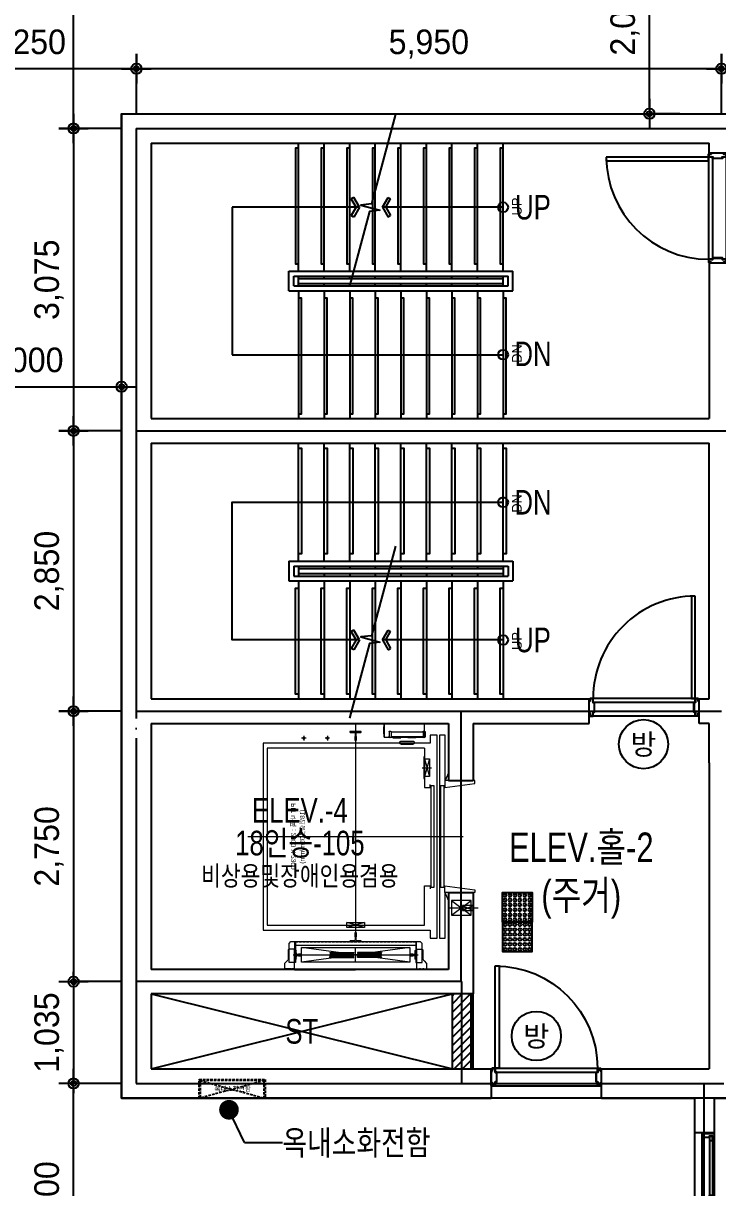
# Model space of a CAD drawing. Header units: millimetres. Extents: x 840000 to 1054178, y 0 to 59400.
# Drawn here: x 868362 to 875425, y 27581 to 39421 of the extents above; entities that cross this region are included whole.
import ezdxf
from ezdxf.enums import TextEntityAlignment as Align
from ezdxf.xclip import XClip

# ---------------------------------------------------------------- set-up
doc = ezdxf.new("R2010")
doc.units = ezdxf.units.MM
doc.header["$LTSCALE"] = 100
doc.header["$XCLIPFRAME"] = 0
for name, pattern in [('X - CORE$0$CEN', [62, 60, -1, 0, -1]), ('X - CORE$0$CENTER', [65, 60, -2, 1, -2]), ('X - CORE$0$CENTER2', [1.125, 0.75, -0.125, 0.125, -0.125]), ('X - CORE$0$HIDDEN', [0.375, 0.25, -0.125]), ('X - CORE$0$PHANTOM2', [50, 40, -2, 2, -2, 2, -2]), ('X - 평면도$0$CEN', [62, 60, -1, 0, -1])]:
    doc.linetypes.add(name, pattern=pattern)
doc.layers.get('DEFPOINTS').update_dxf_attribs({"color": 145})
for name, color, linetype in [('AA-XXXX-TEXT', 3, 'Continuous'), ('DIM', 7, 'Continuous'), ('SYM', 7, 'Continuous'), ('TEXT1', 7, 'Continuous'), ('X - CORE$0$A-FIN', 8, 'Continuous'), ('X - CORE$0$A-OPEN', 9, 'X - CORE$0$CEN'), ('X - CORE$0$A-WALB', 3, 'Continuous'), ('X - CORE$0$AA-WAXM-CONC', 2, 'Continuous'), ('X - CORE$0$AA-XXXX-CNTL', 1, 'X - CORE$0$CEN'), ('X - CORE$0$AA-XXXX-PATT', 8, 'Continuous'), ('X - CORE$0$CEN', 1, 'X - CORE$0$CEN'), ('X - CORE$0$SO-HBBOX', 7, 'Continuous'), ('X - CORE$0$점형블럭', 8, 'Continuous'), ('X - 평면도$0$A-SYM', 7, 'Continuous'), ('X - 평면도$0$AA-DWXM-WIND', 4, 'Continuous'), ('X - 평면도$0$AA-EL-PCN4', 4, 'Continuous'), ('X - 평면도$0$AA-SSXM-STRS', 4, 'Continuous'), ('X - 평면도$0$AA-WAXM-CONC', 2, 'Continuous'), ('X - 평면도$0$AA-XXXX-CNTL', 1, 'X - 평면도$0$CEN'), ('X - 평면도$0$AA-XXXX-SYMB', 7, 'Continuous')]:
    doc.layers.add(name, color=color, linetype=linetype)
for name, color, linetype, lineweight in [('X - CORE$0$A-door', 4, 'Continuous', 25), ('X - CORE$0$LAD-CEN', 1, 'X - CORE$0$CENTER2', 9), ('X - CORE$0$LAD-FINISH', 30, 'X - CORE$0$PHANTOM2', 15), ('X - CORE$0$LAD-OUTLINE', 7, 'Continuous', 20), ('X - CORE$0$LAD-REFERENCE', 7, 'Continuous', 5), ('X - CORE$0$LAD-THINLINE', 7, 'Continuous', 9)]:
    doc.layers.add(name, color=color, linetype=linetype, lineweight=lineweight)
for name, color, linetype, plot in [('X - CORE$0$A-GUIDE TEXT', 67, 'Continuous', False), ('X - CORE$0$DEFPOINT', 145, 'Continuous', False), ('X - 평면도$0$DEFPOINT', 145, 'Continuous', False)]:
    doc.layers.add(name, color=color, linetype=linetype, plot=plot)
doc.styles.add('HAUD01', font='Dotum.ttf')
doc.styles.add('X - CORE$0$HAUD01', font='Dotum.ttf')
doc.styles.add('X - 평면도$0$HAUD01', font='Dotum.ttf')
doc.dimstyles.new('HAUD-80', dxfattribs={"dimscale": 100, "dimtxt": 2.5, "dimasz": 0.5, "dimexe": 0, "dimexo": 1.5, "dimgap": 1, "dimtad": 1, "dimdec": 0, "dimdsep": 46, "dimlunit": 6, "dimtxsty": 'HAUD01', "dimblk": 'Z_DOT', "dimcen": 2.5, "dimdle": 1.5, "dimclrd": 7, "dimclre": 7, "dimclrt": 4, "dimadec": 0, "dimazin": 0, "dimtfac": 1, "dimtdec": 0, "dimtix": 1, "dimtmove": 2, "dimatfit": 3, "dimfxl": 1, "dimtvp": 1, "dimtolj": 1, "dimtzin": 0, "dimarcsym": 0})

# ---------------------------------------------------------------- blocks, each defined once
blk = doc.blocks.new('Z_DOT')
at = {"layer": 'DIM', "color": 0}
for p, q in [((0, -3), (0, 3)), ((-3, 0), (3, 0))]:
    blk.add_line(p, q, dxfattribs=at)
for radius in [1.05, 0.525]:
    blk.add_circle((0, 0), radius, dxfattribs=at)
blk = doc.blocks.new('*D58')
at = {"layer": 'DEFPOINTS', "color": 0, "transparency": 16777216}
for p in [(868873, 40601), (869512, 40601), (869512, 38351)]:
    blk.add_point(p, dxfattribs=at)
at = {"layer": 'DIM', "color": 7, "lineweight": -2, "transparency": 16777216}
for p, q in [((869362, 40601), (868873, 40601)), ((868873, 38401), (868873, 40551)), ((869362, 38351), (868873, 38351))]:
    blk.add_line(p, q, dxfattribs=at)
at = {"layer": 'DIM', "color": 7, "lineweight": -2, "transparency": 16777216, "xscale": 50, "yscale": 50, "zscale": 50}
for p, rotation in [((868873, 40601), 90), ((868873, 38351), 270)]:
    blk.add_blockref('Z_DOT', p, dxfattribs=dict(at, rotation=rotation))
at = {"layer": 'DIM', "color": 4, "transparency": 16777216, "insert": (868623, 39903), "char_height": 250, "attachment_point": 5, "rotation": 90, "style": 'HAUD01'}
blk.add_mtext('\\A1;2,250', dxfattribs=at)
blk = doc.blocks.new('*D57')
at = {"layer": 'DEFPOINTS', "color": 0, "transparency": 16777216}
for p in [(868873, 28641), (869512, 28641), (869512, 26241)]:
    blk.add_point(p, dxfattribs=at)
at = {"layer": 'DIM', "color": 7, "lineweight": -2, "transparency": 16777216}
for p, q in [((869362, 28641), (868873, 28641)), ((868873, 26291), (868873, 28591)), ((869362, 26241), (868873, 26241))]:
    blk.add_line(p, q, dxfattribs=at)
at = {"layer": 'DIM', "color": 7, "lineweight": -2, "transparency": 16777216, "xscale": 50, "yscale": 50, "zscale": 50}
for p, rotation in [((868873, 28641), 90), ((868873, 26241), 270)]:
    blk.add_blockref('Z_DOT', p, dxfattribs=dict(at, rotation=rotation))
at = {"layer": 'DIM', "color": 4, "transparency": 16777216, "insert": (868623, 27441), "char_height": 250, "attachment_point": 5, "rotation": 90, "style": 'HAUD01'}
blk.add_mtext('\\A1;2,400', dxfattribs=at)
blk = doc.blocks.new('*D56')
at = {"layer": 'DEFPOINTS', "color": 0, "transparency": 16777216}
for p in [(869512, 29676), (868873, 28641), (869512, 28641)]:
    blk.add_point(p, dxfattribs=at)
at = {"layer": 'DIM', "color": 7, "lineweight": -2, "transparency": 16777216}
for p, q in [((868873, 29726), (868873, 29776)), ((869362, 29676), (868873, 29676)), ((868873, 29676), (868873, 28641)), ((869362, 28641), (868873, 28641)), ((868873, 28591), (868873, 28541))]:
    blk.add_line(p, q, dxfattribs=at)
at = {"layer": 'DIM', "color": 7, "lineweight": -2, "transparency": 16777216, "xscale": 50, "yscale": 50, "zscale": 50}
for p, rotation in [((868873, 29676), 270), ((868873, 28641), 90)]:
    blk.add_blockref('Z_DOT', p, dxfattribs=dict(at, rotation=rotation))
at = {"layer": 'DIM', "color": 4, "transparency": 16777216, "insert": (868623, 29158), "char_height": 250, "attachment_point": 5, "rotation": 90, "style": 'HAUD01'}
blk.add_mtext('\\A1;1,035', dxfattribs=at)
blk = doc.blocks.new('*D55')
at = {"layer": 'DEFPOINTS', "color": 0, "transparency": 16777216}
for p in [(869512, 32426), (868873, 29676), (869512, 29676)]:
    blk.add_point(p, dxfattribs=at)
at = {"layer": 'DIM', "color": 7, "lineweight": -2, "transparency": 16777216}
for p, q in [((869362, 32426), (868873, 32426)), ((868873, 32376), (868873, 29726)), ((869362, 29676), (868873, 29676))]:
    blk.add_line(p, q, dxfattribs=at)
at = {"layer": 'DIM', "color": 7, "lineweight": -2, "transparency": 16777216, "xscale": 50, "yscale": 50, "zscale": 50}
for p, rotation in [((868873, 32426), 90), ((868873, 29676), 270)]:
    blk.add_blockref('Z_DOT', p, dxfattribs=dict(at, rotation=rotation))
at = {"layer": 'DIM', "color": 4, "transparency": 16777216, "insert": (868623, 31051), "char_height": 250, "attachment_point": 5, "rotation": 90, "style": 'HAUD01'}
blk.add_mtext('\\A1;2,750', dxfattribs=at)
blk = doc.blocks.new('*D54')
at = {"layer": 'DEFPOINTS', "color": 0, "transparency": 16777216}
for p in [(869512, 35276), (868873, 32426), (869512, 32426)]:
    blk.add_point(p, dxfattribs=at)
at = {"layer": 'DIM', "color": 7, "lineweight": -2, "transparency": 16777216}
for p, q in [((869362, 35276), (868873, 35276)), ((868873, 35226), (868873, 32476)), ((869362, 32426), (868873, 32426))]:
    blk.add_line(p, q, dxfattribs=at)
at = {"layer": 'DIM', "color": 7, "lineweight": -2, "transparency": 16777216, "xscale": 50, "yscale": 50, "zscale": 50}
for p, rotation in [((868873, 35276), 90), ((868873, 32426), 270)]:
    blk.add_blockref('Z_DOT', p, dxfattribs=dict(at, rotation=rotation))
at = {"layer": 'DIM', "color": 4, "transparency": 16777216, "insert": (868623, 33851), "char_height": 250, "attachment_point": 5, "rotation": 90, "style": 'HAUD01'}
blk.add_mtext('\\A1;2,850', dxfattribs=at)
blk = doc.blocks.new('*D53')
at = {"layer": 'DEFPOINTS', "color": 0, "transparency": 16777216}
for p in [(869512, 38351), (868873, 35276), (869512, 35276)]:
    blk.add_point(p, dxfattribs=at)
at = {"layer": 'DIM', "color": 7, "lineweight": -2, "transparency": 16777216}
for p, q in [((869362, 38351), (868873, 38351)), ((868873, 38301), (868873, 35326)), ((869362, 35276), (868873, 35276))]:
    blk.add_line(p, q, dxfattribs=at)
at = {"layer": 'DIM', "color": 7, "lineweight": -2, "transparency": 16777216, "xscale": 50, "yscale": 50, "zscale": 50}
for p, rotation in [((868873, 38351), 90), ((868873, 35276), 270)]:
    blk.add_blockref('Z_DOT', p, dxfattribs=dict(at, rotation=rotation))
at = {"layer": 'DIM', "color": 4, "transparency": 16777216, "insert": (868623, 36813), "char_height": 250, "attachment_point": 5, "rotation": 90, "style": 'HAUD01'}
blk.add_mtext('\\A1;3,075', dxfattribs=at)
blk = doc.blocks.new('*D52')
at = {"layer": 'DEFPOINTS', "color": 0, "transparency": 16777216}
for p in [(869512, 38959), (869512, 38351), (875462, 38351)]:
    blk.add_point(p, dxfattribs=at)
at = {"layer": 'DIM', "color": 7, "lineweight": -2, "transparency": 16777216}
for p, q in [((869512, 38501), (869512, 38959)), ((875412, 38959), (869562, 38959)), ((875462, 38501), (875462, 38959))]:
    blk.add_line(p, q, dxfattribs=at)
at = {"layer": 'DIM', "color": 7, "lineweight": -2, "transparency": 16777216, "xscale": 50, "yscale": 50, "zscale": 50, "rotation": 180}
blk.add_blockref('Z_DOT', (869512, 38959), dxfattribs=at)
at = {"layer": 'DIM', "color": 7, "lineweight": -2, "transparency": 16777216, "xscale": 50, "yscale": 50, "zscale": 50}
blk.add_blockref('Z_DOT', (875462, 38959), dxfattribs=at)
at = {"layer": 'DIM', "color": 4, "transparency": 16777216, "insert": (872487, 39209), "char_height": 250, "attachment_point": 5, "style": 'HAUD01'}
blk.add_mtext('\\A1;5,950', dxfattribs=at)
blk = doc.blocks.new('*D51')
at = {"layer": 'DEFPOINTS', "color": 0, "transparency": 16777216}
for p in [(875462, 38959), (875462, 38351), (878162, 38351)]:
    blk.add_point(p, dxfattribs=at)
at = {"layer": 'DIM', "color": 7, "lineweight": -2, "transparency": 16777216}
for p, q in [((875462, 38501), (875462, 38959)), ((878112, 38959), (875512, 38959)), ((878162, 38501), (878162, 38959))]:
    blk.add_line(p, q, dxfattribs=at)
at = {"layer": 'DIM', "color": 7, "lineweight": -2, "transparency": 16777216, "xscale": 50, "yscale": 50, "zscale": 50, "rotation": 180}
blk.add_blockref('Z_DOT', (875462, 38959), dxfattribs=at)
at = {"layer": 'DIM', "color": 7, "lineweight": -2, "transparency": 16777216, "xscale": 50, "yscale": 50, "zscale": 50}
blk.add_blockref('Z_DOT', (878162, 38959), dxfattribs=at)
at = {"layer": 'DIM', "color": 4, "transparency": 16777216, "insert": (876812, 39209), "char_height": 250, "attachment_point": 5, "style": 'HAUD01'}
blk.add_mtext('\\A1;2,700', dxfattribs=at)
blk = doc.blocks.new('*D62')
at = {"layer": 'DEFPOINTS', "color": 0, "transparency": 16777216}
for p in [(867262, 38959), (867262, 38351), (869512, 38351)]:
    blk.add_point(p, dxfattribs=at)
at = {"layer": 'DIM', "color": 7, "lineweight": -2, "transparency": 16777216}
for p, q in [((867262, 38501), (867262, 38959)), ((869462, 38959), (867312, 38959)), ((869512, 38501), (869512, 38959))]:
    blk.add_line(p, q, dxfattribs=at)
at = {"layer": 'DIM', "color": 7, "lineweight": -2, "transparency": 16777216, "xscale": 50, "yscale": 50, "zscale": 50, "rotation": 180}
blk.add_blockref('Z_DOT', (867262, 38959), dxfattribs=at)
at = {"layer": 'DIM', "color": 7, "lineweight": -2, "transparency": 16777216, "xscale": 50, "yscale": 50, "zscale": 50}
blk.add_blockref('Z_DOT', (869512, 38959), dxfattribs=at)
at = {"layer": 'DIM', "color": 4, "transparency": 16777216, "insert": (868387, 39209), "char_height": 250, "attachment_point": 5, "style": 'HAUD01'}
blk.add_mtext('\\A1;2,250', dxfattribs=at)
blk = doc.blocks.new('*D73')
at = {"layer": 'DEFPOINTS', "color": 0, "transparency": 16777216}
for p in [(874730, 40501), (875190, 40501), (875190, 38501)]:
    blk.add_point(p, dxfattribs=at)
at = {"layer": 'DIM', "color": 7, "lineweight": -2, "transparency": 16777216}
for p, q in [((875040, 40501), (874730, 40501)), ((874730, 38551), (874730, 40451)), ((875040, 38501), (874730, 38501))]:
    blk.add_line(p, q, dxfattribs=at)
at = {"layer": 'DIM', "color": 7, "lineweight": -2, "transparency": 16777216, "xscale": 50, "yscale": 50, "zscale": 50}
for p, rotation in [((874730, 40501), 90), ((874730, 38501), 270)]:
    blk.add_blockref('Z_DOT', p, dxfattribs=dict(at, rotation=rotation))
at = {"layer": 'DIM', "color": 4, "transparency": 16777216, "insert": (874481, 39501), "char_height": 250, "attachment_point": 5, "rotation": 90, "style": 'HAUD01'}
blk.add_mtext('\\A1;2,000', dxfattribs=at)
blk = doc.blocks.new('*D71')
at = {"layer": 'DEFPOINTS', "color": 0, "transparency": 16777216}
for p in [(869362, 35725), (867362, 35266), (869362, 35266)]:
    blk.add_point(p, dxfattribs=at)
at = {"layer": 'DIM', "color": 7, "lineweight": -2, "transparency": 16777216}
for p, q in [((867362, 35416), (867362, 35725)), ((867412, 35725), (869312, 35725)), ((869362, 35416), (869362, 35725))]:
    blk.add_line(p, q, dxfattribs=at)
at = {"layer": 'DIM', "color": 7, "lineweight": -2, "transparency": 16777216, "xscale": 50, "yscale": 50, "zscale": 50, "rotation": 180}
blk.add_blockref('Z_DOT', (867362, 35725), dxfattribs=at)
at = {"layer": 'DIM', "color": 7, "lineweight": -2, "transparency": 16777216, "xscale": 50, "yscale": 50, "zscale": 50}
blk.add_blockref('Z_DOT', (869362, 35725), dxfattribs=at)
at = {"layer": 'DIM', "color": 4, "transparency": 16777216, "insert": (868362, 35975), "char_height": 250, "attachment_point": 5, "style": 'HAUD01'}
blk.add_mtext('\\A1;2,000', dxfattribs=at)
blk = doc.blocks.new('dr_갑')
at = {"layer": 'TEXT1'}
blk.add_circle((0, 0), 400, dxfattribs=at)
at = {"layer": 'TEXT1', "style": 'HAUD01'}
blk.add_text('방', height=335, dxfattribs=at).set_placement((0, 0), align=Align.MIDDLE)
blk = doc.blocks.new('X - 단위세대 확장형', base_point=(-475, -287))
at = {"layer": 'DEFPOINTS'}
blk.add_lwpolyline([(68482, 49988), (63612, 49988), (63612, 47793), (59937, 47793), (57937, 47793), (54887, 47793), (54887, 44383), (53492, 44383), (52372, 44383), (48612, 44383), (48612, 54393), (57487, 54393), (60437, 54393), (63612, 54393), (64782, 54393), (64982, 54393), (66532, 54393), (66732, 54393), (68282, 54393), (68482, 54393), (68482, 52088), (68482, 50188)], close=True, dxfattribs=at)
blk = doc.blocks.new('X - CORE$0$A$C4D1409A3')
at = {"layer": 'X - CORE$0$점형블럭', "color": 9}
blk.add_lwpolyline([(0, 0), (300, 0), (300, 300), (0, 300)], close=True, dxfattribs=at)
at = {"layer": 'X - CORE$0$점형블럭', "color": 252}
for centre in [(25, 275), (25, 225), (75, 275), (75, 225), (125, 275), (125, 225), (175, 275), (175, 225), (225, 275), (225, 225), (275, 275), (275, 225), (25, 175), (25, 125), (75, 175), (75, 125), (125, 175), (125, 125), (175, 175), (175, 125), (225, 175), (225, 125), (275, 175), (275, 125), (25, 75), (25, 25), (75, 75), (75, 25), (125, 75), (125, 25), (175, 75), (175, 25), (225, 75), (225, 25), (275, 75), (275, 25)]:
    blk.add_circle(centre, 15, dxfattribs=at)
blk = doc.blocks.new('*U404')
at = {"layer": 'X - CORE$0$DEFPOINT'}
for p in [(1350, 622), (1350, -622)]:
    blk.add_line(p, (1350, 0), dxfattribs=at)
at = {"layer": 'X - CORE$0$LAD-CEN', "color": 8, "ltscale": 200}
for p, q in [((0, 1095), (0, -1095)), ((-1139, 0), (980, 0))]:
    blk.add_line(p, q, dxfattribs=at)
at = {"layer": 'X - CORE$0$LAD-CEN', "color": 8, "linetype": 'X - CORE$0$CENTER'}
for p, q in [((1203, 636), (1203, -636)), ((1278, 0), (1128, 0))]:
    blk.add_line(p, q, dxfattribs=at)
at = {"layer": 'X - CORE$0$LAD-CEN', "color": 8, "ltscale": 10}
for p, q in [((1355, 692), (1339, 692)), ((1355, 657), (1339, 657)), ((1355, -657), (1339, -657)), ((1355, -692), (1339, -692))]:
    blk.add_line(p, q, dxfattribs=at)
at = {"layer": 'X - CORE$0$LAD-CEN', "color": 8, "ltscale": 20}
for p, q in [((-1025, 527), (-976, 527)), ((-1000, 504), (-1000, 550)), ((-1025, 287), (-976, 287)), ((-1000, 264), (-1000, 310)), ((-700, -677), (-700, -773))]:
    blk.add_line(p, q, dxfattribs=at)
at = {"layer": 'X - CORE$0$LAD-CEN', "color": 8, "ltscale": 50}
blk.add_line((725, -954), (725, -1248), dxfattribs=at)
at = {"layer": 'X - CORE$0$LAD-FINISH', "color": 8, "ltscale": 10}
for p, q in [((-650, -1195), (-570, -1195)), ((650, -1195), (570, -1195))]:
    blk.add_line(p, q, dxfattribs=at)
at = {"layer": 'X - CORE$0$LAD-OUTLINE', "color": 8, "linetype": 'Continuous'}
for p, q in [((-1060, 54), (-1057, 9)), ((-1052, 5), (-1020, 5)), ((1020, 5), (1052, 5)), ((1057, 9), (1060, 54)), ((-1057, -9), (-1060, -54)), ((-1020, -5), (-1052, -5)), ((1052, -5), (1020, -5)), ((1060, -54), (1057, -9))]:
    blk.add_line(p, q, dxfattribs=at)
at = {"layer": 'X - CORE$0$LAD-OUTLINE', "color": 8}
for p, q in [((-1010, -290), (-1150, -290)), ((-1150, -700), (-1150, -290)), ((-1150, -290), (-1010, -290)), ((-1010, -290), (-1010, -700)), ((-1010, -700), (-1150, -700)), ((-650, -945), (-570, -910)), ((650, -945), (570, -910))]:
    blk.add_line(p, q, dxfattribs=at)
at = {"layer": 'X - CORE$0$LAD-OUTLINE', "color": 8, "linetype": 'X - CORE$0$PHANTOM2', "ltscale": 5}
for p, q in [((-1062, -340), (-1017, -340)), ((-1062, -686), (-1062, -361)), ((-1062, -361), (-1017, -361)), ((-1062, -361), (-1062, -363)), ((-1017, -361), (-1017, -686)), ((-1017, -361), (-1017, -363)), ((-1017, -361), (-1017, -363)), ((-1062, -686), (-1062, -684)), ((-1062, -686), (-1017, -686)), ((-1062, -706), (-1017, -706)), ((-1017, -686), (-1017, -684)), ((-1017, -686), (-1017, -684))]:
    blk.add_line(p, q, dxfattribs=at)
at = {"layer": 'X - CORE$0$LAD-OUTLINE', "color": 8}
for points in [[(-1032, -830), (-1032, -760), (-950, -760), (-950, 940), (950, 940), (950, -760), (1032, -760), (1032, -830), (-1032, -830)], [(-900, -700), (-900, 900), (900, 900), (900, -700)], [(-1115, -290), (-1115, -285), (-1045, -285), (-1045, -290)], [(-1010, -379), (-1005, -379), (-1005, -459), (-1010, -459)], [(-1010, -611), (-1005, -611), (-1005, -531), (-1010, -531)], [(-1005, -611), (-1005, -531)], [(-900, -700), (-500, -700), (-500, -760), (-530, -760)], [(900, -700), (500, -700), (500, -760), (530, -760)], [(-515, -765), (515, -765), (515, -800), (-515, -800), (-515, -765)], [(-570, -910), (-1032, -910), (-1032, -855), (1032, -855), (1032, -910), (570, -910)], [(-570, -945), (-570, -906), (-500, -906), (-540, -1212), (-570, -1212), (-570, -1175)], [(-515, -865), (515, -865), (515, -900), (-515, -900), (-515, -865)], [(570, -945), (570, -906), (500, -906), (540, -1212), (570, -1212), (570, -1175)]]:
    blk.add_lwpolyline(points, dxfattribs=at)
at = {"layer": 'X - CORE$0$LAD-OUTLINE', "color": 8, "linetype": 'Continuous'}
for points in [[(-1063, -57), (-1068, -57), (-1068, 57), (-1063, 57)], [(-1017, 8), (-1017, 8), (-980, 8), (-979, 7), (-979, -7), (-980, -8), (-1017, -8), (-1017, -8)], [(1017, -8), (1017, -8), (980, -8), (979, -7), (979, 7), (980, 8), (1017, 8), (1017, 8)], [(1063, 57), (1068, 57), (1068, -57), (1063, -57)]]:
    blk.add_lwpolyline(points, dxfattribs=at)
for centre, radius, start, end in [((-1063, 54), 3, 3.2861, 90), ((-1052, 10), 5, 183.2861, 270), ((-1020, 8), 3.25, 270, 0), ((1020, 8), 3.25, 180, 270), ((1052, 10), 5, 270, 356.7139), ((1063, 54), 3, 90, 176.7139), ((-1063, -54), 3, 270, 356.7139), ((-1052, -10), 5, 90, 176.7139), ((-1020, -8), 3.25, 0, 90), ((1020, -8), 3.25, 90, 180), ((1052, -10), 5, 3.2861, 90), ((1063, -54), 3, 183.2861, 270)]:
    blk.add_arc(centre, radius, start, end, dxfattribs=at)
at = {"layer": 'X - CORE$0$LAD-OUTLINE', "color": 8, "linetype": 'X - CORE$0$PHANTOM2', "ltscale": 5}
for centre, start, end in [((-1062, -351), 90, 270), ((-1017, -351), 270, 90), ((-1062, -695), 90, 270), ((-1017, -695), 270, 90)]:
    blk.add_arc(centre, 11.3, start, end, dxfattribs=at)
at = {"layer": 'X - CORE$0$LAD-REFERENCE', "color": 8}
for p, q in [((1068, 657), (1068, -657)), ((1279, 618), (1068, 618)), ((1105, 612), (1105, -612)), ((1279, -618), (1068, -618))]:
    blk.add_line(p, q, dxfattribs=at)
for points in [[(1145, 677), (1145, 677), (1150, 685), (1242, 685, 0.188811), (1256, 690), (1263, 697), (1290, 722), (1350, 722), (1350, 622), (1275, 622), (1145, 622)], [(1145, -677), (1145, -677), (1150, -685), (1242, -685, -0.188811), (1256, -690), (1263, -697), (1290, -722), (1350, -722), (1350, -622), (1275, -622), (1145, -622)]]:
    blk.add_lwpolyline(points, format="xyb", close=True, dxfattribs=at)
for points in [[(1068, 612), (1279, 612), (1279, 677), (1088, 677), (1068, 657)], [(1068, -612), (1279, -612), (1279, -677), (1088, -677), (1068, -657)]]:
    blk.add_lwpolyline(points, dxfattribs=at)
at = {"layer": 'X - CORE$0$LAD-THINLINE', "color": 8, "linetype": 'X - CORE$0$HIDDEN'}
for p, q in [((1344, 622), (1344, 722)), ((1074, -612), (1074, 612)), ((1344, -622), (1344, -722))]:
    blk.add_line(p, q, dxfattribs=at)
at = {"layer": 'X - CORE$0$LAD-THINLINE', "color": 8, "linetype": 'Continuous'}
for p, q in [((1195, 601), (1162, 604)), ((1198, 585), (1198, 597)), ((1208, 597), (1208, 585)), ((1244, 604), (1211, 601)), ((1198, -597), (1198, -585)), ((1208, -585), (1208, -597)), ((1162, -604), (1195, -601)), ((1211, -601), (1244, -604))]:
    blk.add_line(p, q, dxfattribs=at)
at = {"layer": 'X - CORE$0$LAD-THINLINE', "color": 8}
for p, q in [((1278, -550), (1128, 550)), ((1128, -550), (1278, 550)), ((1178, 262), (1178, 17)), ((1178, 262), (1181, 262)), ((1178, 262), (1181, 262)), ((1178, 262), (1181, 262)), ((1178, 262), (1181, 262)), ((1181, 262), (1181, 17)), ((1181, 262), (1182, 259)), ((1181, 262), (1182, 259)), ((1188, 260), (1191, 260)), ((1188, 260), (1191, 260)), ((1188, 260), (1188, 20)), ((1188, 260), (1194, 260)), ((1188, 260), (1194, 260)), ((1194, 260), (1194, 20)), ((1200, 260), (1200, 20)), ((1206, 260), (1200, 260)), ((1206, 260), (1200, 260)), ((1206, 260), (1203, 260)), ((1206, 260), (1203, 260)), ((1206, 260), (1206, 20)), ((1218, 260), (1212, 260)), ((1212, 260), (1212, 20)), ((1212, 260), (1212, 20)), ((1218, 260), (1215, 260)), ((1218, 260), (1218, 20)), ((1228, 262), (1224, 262)), ((1228, 262), (1224, 262)), ((1224, 262), (1224, 17)), ((1224, 262), (1224, 259)), ((1228, 262), (1224, 262)), ((1228, 262), (1224, 262)), ((1224, 262), (1224, 259)), ((1228, 262), (1228, 17)), ((925, -90), (875, 90)), ((875, -90), (925, 90)), ((1178, 17), (1181, 17)), ((1178, 17), (1181, 17)), ((1181, 17), (1182, 21)), ((1188, 20), (1194, 20)), ((1188, 20), (1194, 20)), ((1206, 20), (1200, 20)), ((1218, 20), (1212, 20)), ((1224, 17), (1224, 21)), ((1228, 17), (1224, 17)), ((1228, 17), (1224, 17)), ((1178, -263), (1178, -18)), ((1178, -18), (1181, -18)), ((1178, -18), (1181, -18)), ((1181, -263), (1181, -18)), ((1181, -18), (1182, -21)), ((1188, -21), (1194, -21)), ((1188, -21), (1194, -21)), ((1188, -261), (1188, -21)), ((1194, -261), (1194, -21)), ((1200, -261), (1200, -21)), ((1206, -21), (1200, -21)), ((1206, -261), (1206, -21)), ((1218, -21), (1212, -21)), ((1212, -261), (1212, -21)), ((1212, -261), (1212, -21)), ((1218, -261), (1218, -21)), ((1224, -263), (1224, -18)), ((1228, -18), (1224, -18)), ((1228, -18), (1224, -18)), ((1224, -18), (1224, -21)), ((1228, -263), (1228, -18)), ((1178, -263), (1181, -263)), ((1178, -263), (1181, -263)), ((1178, -263), (1181, -263)), ((1178, -263), (1181, -263)), ((1181, -263), (1182, -260)), ((1181, -263), (1182, -260)), ((1188, -261), (1191, -261)), ((1188, -261), (1191, -261)), ((1188, -261), (1194, -261)), ((1188, -261), (1194, -261)), ((1206, -261), (1200, -261)), ((1206, -261), (1200, -261)), ((1206, -261), (1203, -261)), ((1206, -261), (1203, -261)), ((1218, -261), (1212, -261)), ((1218, -261), (1215, -261)), ((1224, -263), (1224, -260)), ((1224, -263), (1224, -260)), ((1228, -263), (1224, -263)), ((1228, -263), (1224, -263)), ((1228, -263), (1224, -263)), ((1228, -263), (1224, -263)), ((-790, -750), (-610, -700)), ((-790, -700), (-610, -750)), ((750, -1088), (700, -1195)), ((700, -1088), (750, -1195))]:
    blk.add_line(p, q, dxfattribs=at)
at = {"layer": 'X - CORE$0$LAD-THINLINE', "color": 8, "ltscale": 5}
for p, q in [((800, -975), (650, -1175)), ((650, -975), (800, -1175))]:
    blk.add_line(p, q, dxfattribs=at)
at = {"layer": 'X - CORE$0$LAD-THINLINE', "color": 8, "linetype": 'Continuous'}
for points in [[(1158, 608), (1158, 612), (1247, 612), (1247, 608)], [(1211, 582), (1211, 582), (1211, 551), (1210, 550), (1196, 550), (1195, 551), (1195, 582), (1195, 582)], [(1195, -582), (1195, -582), (1195, -551), (1196, -550), (1210, -550), (1211, -551), (1211, -582), (1211, -582)], [(1247, -608), (1247, -612), (1158, -612), (1158, -608)]]:
    blk.add_lwpolyline(points, dxfattribs=at)
at = {"layer": 'X - CORE$0$LAD-THINLINE', "color": 8}
for points in [[(1128, -550), (1278, -550), (1278, 550), (1128, 550)], [(925, -90), (925, 90), (875, 90), (875, -90)], [(-810, -693), (-590, -693), (-590, -700), (-810, -700)], [(-790, -750), (-610, -750), (-610, -700), (-790, -700)], [(750, -1195), (700, -1195), (700, -1088), (750, -1088)], [(782, -1202), (668, -1202), (668, -1195), (782, -1195)]]:
    blk.add_lwpolyline(points, close=True, dxfattribs=at)
at = {"layer": 'X - CORE$0$LAD-THINLINE', "color": 8, "linetype": 'X - CORE$0$PHANTOM2'}
blk.add_lwpolyline([(-972, -466), (-972, -580, 1), (-938, -580), (-938, -466, 1)], format="xyb", close=True, dxfattribs=at)
at = {"layer": 'X - CORE$0$LAD-THINLINE', "color": 8, "ltscale": 5}
blk.add_lwpolyline([(800, -1175), (650, -1175), (650, -975), (800, -975)], close=True, dxfattribs=at)
for centre in [(-1000, 527), (-1000, 287)]:
    blk.add_circle(centre, 10, dxfattribs=at)
at = {"layer": 'X - CORE$0$LAD-THINLINE', "color": 8, "linetype": 'Continuous'}
for centre, radius, start, end in [((1162, 608), 4, 180, 265.684), ((1194, 597), 4, 0, 85.684), ((1212, 597), 4, 94.316, 180), ((1243, 608), 4, 274.316, 0), ((1195, 585), 3.2, 270, 0), ((1211, 585), 3.2, 180, 270), ((1195, -585), 3.2, 0, 90), ((1211, -585), 3.2, 90, 180), ((1162, -608), 4, 94.316, 180), ((1194, -597), 4, 274.316, 0), ((1212, -597), 4, 180, 265.684), ((1243, -608), 4, 0, 85.684)]:
    blk.add_arc(centre, radius, start, end, dxfattribs=at)
at = {"layer": 'X - CORE$0$LAD-THINLINE', "color": 8}
for centre, start, end in [((1185, 260), 190.2367, 0), ((1185, 260), 190.2367, 0), ((1197, 260), 180, 0), ((1197, 260), 180, 0), ((1209, 260), 180, 0), ((1209, 260), 180, 0), ((1221, 260), 180, 349.7633), ((1221, 260), 180, 349.7633), ((1185, 20), 0, 169.7633), ((1197, 20), 0, 180), ((1209, 20), 0, 180), ((1221, 20), 10.2367, 180), ((1185, -21), 190.2367, 0), ((1197, -21), 180, 0), ((1209, -21), 180, 0), ((1221, -21), 180, 349.7633), ((1185, -261), 0, 169.7633), ((1185, -261), 0, 169.7633), ((1197, -261), 0, 180), ((1197, -261), 0, 180), ((1209, -261), 0, 180), ((1209, -261), 0, 180), ((1221, -261), 10.2367, 180), ((1221, -261), 10.2367, 180)]:
    blk.add_arc(centre, 3, start, end, dxfattribs=at)
at = {"layer": 'X - CORE$0$DEFPOINT', "style": 'X - CORE$0$HAUD01'}
for s, p in [('PIT 내폭 : 2500 X 2300', (-2, 633)), ('(18인승,105m/min)', (0, 542))]:
    blk.add_text(s, height=48, dxfattribs=at).set_placement(p, align=Align.MIDDLE_CENTER)
blk = doc.blocks.new('X - CORE$0$D1100')
at = {"layer": 'X - CORE$0$A-door', "color": 9}
for p, q in [((0, 0), (0, -1040)), ((180, 0), (180, -1040)), ((40, -15), (40, -1025))]:
    blk.add_line(p, q, dxfattribs=at)
at = {"layer": 'X - CORE$0$A-door'}
for points in [[(-1040, 0), (-1040, -40), (0, -40), (0, 0)], [(30, 28), (2, 28), (2, 2), (42, 2), (42, -13), (138, -13), (138, 2), (178, 2), (178, 28), (150, 28), (150, 30), (180, 30), (180, 0), (140, 0), (140, -15), (40, -15), (40, 0), (0, 0), (0, 30), (30, 30)], [(30, -1068), (2, -1068), (2, -1042), (42, -1042), (42, -1027), (138, -1027), (138, -1042), (178, -1042), (178, -1068), (150, -1068), (150, -1070), (180, -1070), (180, -1040), (140, -1040), (140, -1025), (40, -1025), (40, -1040), (0, -1040), (0, -1070), (30, -1070)]]:
    blk.add_lwpolyline(points, close=True, dxfattribs=at)
at = {"layer": 'X - CORE$0$A-door', "color": 1}
blk.add_arc((0, 0), 1040, 180, 270, dxfattribs=at)
at = {"layer": 'X - CORE$0$A-GUIDE TEXT'}
for p, q in [((175, 40), (5, 40)), ((175, -1080), (5, -1080))]:
    blk.add_line(p, q, dxfattribs=at)
blk = doc.blocks.new('X - CORE$0$A$C9e23f086')
at = {"layer": 'X - CORE$0$SO-HBBOX', "linetype": 'X - CORE$0$HIDDEN'}
for p, q in [((-325, 90), (325, -90)), ((325, 90), (-325, -90))]:
    blk.add_line(p, q, dxfattribs=at)
blk.add_lwpolyline([(325, 90), (-325, 90), (-325, -90), (325, -90)], close=True, dxfattribs=at)
at = {"layer": 'X - CORE$0$DEFPOINT', "style": 'X - CORE$0$HAUD01'}
blk.add_text('옥내소화전함', height=48, dxfattribs=at).set_placement((5, 5), align=Align.MIDDLE_CENTER)
blk = doc.blocks.new('X - CORE$0$A$C7aba83c0')
at = {"layer": 'X - CORE$0$AA-WAXM-CONC', "linetype": 'X - CORE$0$HIDDEN'}
blk.add_lwpolyline([(-335, -90), (-335, 100), (335, 100), (335, -90)], dxfattribs=at)
blk.add_blockref('X - CORE$0$A$C9e23f086', (0, 0))
blk = doc.blocks.new('X - CORE', base_point=(-475, -287))
at = {"layer": 'X - CORE$0$AA-XXXX-PATT'}
h = blk.add_hatch(dxfattribs=at)
h.set_pattern_fill('_USER', color=256, scale=60, angle=45, style=0, pattern_type=0)
h.set_pattern_definition([(45, (-569326.065, -45792.9), (-42.426407, 42.426407), [])])
h.paths.add_polyline_path([(3555, 1060), (3365, 1060), (3365, 300), (3555, 300)])
at = {"layer": 'X - CORE$0$A-FIN'}
blk.add_line((3575, 300), (3575, 1060), dxfattribs=at)
at = {"layer": 'X - CORE$0$A-OPEN'}
for p, q in [((300, 300), (3365, 1060)), ((300, 1060), (3365, 300))]:
    blk.add_line(p, q, dxfattribs=at)
at = {"layer": 'X - CORE$0$A-WALB'}
for p, q in [((3365, 300), (3365, 1060)), ((3555, 300), (3555, 1060))]:
    blk.add_line(p, q, dxfattribs=at)
at = {"layer": 'X - CORE$0$AA-WAXM-CONC'}
for p, q in [((0, 10010), (0, 0)), ((0, 10010), (8925, 10010)), ((300, 9710), (300, 6910)), ((300, 9710), (5975, 9710)), ((5975, 9610), (5975, 9710)), ((6225, 9610), (5975, 9610)), ((5975, 8490), (5975, 6910)), ((6225, 8490), (5975, 8490)), ((300, 6910), (5975, 6910)), ((300, 6660), (300, 4060)), ((300, 6660), (5975, 6660)), ((5975, 4060), (5975, 6660)), ((300, 4060), (4755, 4060)), ((4755, 3810), (4755, 4060)), ((5875, 3810), (5875, 4060)), ((5875, 4060), (5975, 4060)), ((300, 3810), (300, 1310)), ((300, 3810), (3325, 3810)), ((3325, 3810), (3325, 3230)), ((3575, 3810), (3575, 3230)), ((3575, 3810), (4755, 3810)), ((5975, 3810), (5875, 3810)), ((5975, 3410), (5975, 3810)), ((5975, 3410), (5975, 300)), ((3325, 3230), (3575, 3230)), ((3325, 2090), (3325, 1310)), ((3325, 2090), (3575, 2090)), ((3575, 2090), (3575, 1060)), ((3325, 1310), (300, 1310)), ((300, 1060), (300, 300)), ((3575, 1060), (300, 1060)), ((300, 300), (3760, 300)), ((3760, 300), (3760, 0)), ((4880, 300), (5975, 300)), ((4880, 0), (4880, 300)), ((0, 0), (3760, 0)), ((4880, 0), (5825, 0)), ((6025, 0), (6275, 0))]:
    blk.add_line(p, q, dxfattribs=at)
at = {"layer": 'X - CORE$0$AA-XXXX-CNTL'}
for p, q in [((150, 9860), (150, 150)), ((150, 9860), (14850, 9860)), ((150, 6785), (8800, 6785)), ((150, 3935), (6100, 3935)), ((3450, 3935), (3450, 1185)), ((3450, 1185), (150, 1185)), ((150, 150), (6125, 150))]:
    blk.add_line(p, q, dxfattribs=at)
at = {"layer": 'X - CORE$0$CEN'}
for p, q in [((3460, 1185), (3450, 1185)), ((3460, 150), (3460, 1185))]:
    blk.add_line(p, q, dxfattribs=at)
blk.add_blockref('X - CORE$0$D1100', (5970, 9570))
at = {"rotation": 270}
blk.add_blockref('X - CORE$0$D1100', (5835, 4065), dxfattribs=at)
at = {"rotation": 90}
for name, p, xscale in [('*U404', (2380, 2660), -1.000000000000001), ('X - CORE$0$D1100', (3800, 305), -1)]:
    blk.add_blockref(name, p, dxfattribs=dict(at, xscale=xscale))
at = {"layer": 'X - CORE$0$AA-WAXM-CONC'}
blk.add_blockref('X - CORE$0$A$C7aba83c0', (1125, 90), dxfattribs=at)
at = {"layer": 'X - CORE$0$점형블럭', "xscale": -1, "rotation": 270}
blk.add_blockref('X - CORE$0$A$C4D1409A3', (3875, 1790), dxfattribs=at)
at = {"layer": 'X - CORE$0$점형블럭', "rotation": 270}
blk.add_blockref('X - CORE$0$A$C4D1409A3', (3875, 1790), dxfattribs=at)
blk = doc.blocks.new('X - 평면도$0$arrow1')
for p, q in [((0, 0), (0.286, 0.501)), ((0, 0), (0.286, -0.501)), ((0.165, 0), (0.41, 0.429)), ((0.165, 0), (0.41, -0.429)), ((0.286, 0.501), (0.41, 0.43)), ((0.286, -0.501), (0.41, -0.43))]:
    blk.add_line(p, q)
blk = doc.blocks.new('X - 평면도$0$A$C73217296')
at = {"layer": 'X - 평면도$0$A-SYM', "elevation": 0}
for points in [[(-3190, 3096), (-3434, 2185), (-3541, 2172), (-3348, 2120), (-3455, 2107), (-3659, 1346)], [(-3190, -1296), (-3434, -2207), (-3541, -2220), (-3348, -2272), (-3455, -2285), (-3659, -3046)]]:
    blk.add_lwpolyline(points, dxfattribs=at)
at = {"layer": 'X - 평면도$0$AA-SSXM-STRS'}
for p, q in [((-4175, 1500), (-4175, 2800)), ((-3915, 1500), (-3915, 2800)), ((-3655, 1500), (-3655, 2800)), ((-3395, 1500), (-3395, 2800)), ((-3135, 1500), (-3135, 2800)), ((-2875, 1500), (-2875, 2800)), ((-2615, 1500), (-2615, 2800)), ((-2355, 1500), (-2355, 2800)), ((-2095, 1500), (-2095, 2800)), ((-4275, 1500), (-1995, 1500)), ((-4275, 1300), (-4275, 1500)), ((-4225, 1450), (-2045, 1450)), ((-4225, 1350), (-4225, 1450)), ((-4175, 1425), (-4175, 1450)), ((-4175, 1425), (-2095, 1425)), ((-4175, 1375), (-4175, 1425)), ((-3915, 1425), (-3915, 1450)), ((-3655, 1425), (-3655, 1450)), ((-3395, 1425), (-3395, 1450)), ((-3135, 1425), (-3135, 1450)), ((-2875, 1425), (-2875, 1450)), ((-2615, 1425), (-2615, 1450)), ((-2355, 1425), (-2355, 1450)), ((-2095, 1425), (-2095, 1450)), ((-2095, 1375), (-2095, 1425)), ((-2045, 1350), (-2045, 1450)), ((-1995, 1300), (-1995, 1500)), ((-4225, 1350), (-2045, 1350)), ((-4175, 1375), (-2095, 1375)), ((-4175, 1350), (-4175, 1375)), ((-3915, 1350), (-3915, 1375)), ((-3655, 1350), (-3655, 1375)), ((-3395, 1350), (-3395, 1375)), ((-3135, 1350), (-3135, 1375)), ((-2875, 1350), (-2875, 1375)), ((-2615, 1350), (-2615, 1375)), ((-2355, 1350), (-2355, 1375)), ((-2095, 1350), (-2095, 1375)), ((-4275, 1300), (-1995, 1300)), ((-4175, 1300), (-4175, 0)), ((-3915, 1300), (-3915, 0)), ((-3655, 1300), (-3655, 0)), ((-3395, 1300), (-3395, 0)), ((-3135, 1300), (-3135, 0)), ((-2875, 1300), (-2875, 0)), ((-2615, 1300), (-2615, 0)), ((-2355, 1300), (-2355, 0)), ((-2095, 1300), (-2095, 0)), ((-4175, -1450), (-4175, -250)), ((-3915, -1450), (-3915, -250)), ((-3655, -1450), (-3655, -250)), ((-3395, -1450), (-3395, -250)), ((-3135, -1450), (-3135, -250)), ((-2875, -1450), (-2875, -250)), ((-2615, -1450), (-2615, -250)), ((-2355, -1450), (-2355, -250)), ((-2095, -1450), (-2095, -250)), ((-4275, -1450), (-1995, -1450)), ((-4275, -1450), (-4275, -1650)), ((-4225, -1500), (-2045, -1500)), ((-4225, -1500), (-4225, -1600)), ((-4175, -1500), (-4175, -1525)), ((-4175, -1525), (-2095, -1525)), ((-4175, -1525), (-4175, -1575)), ((-3915, -1500), (-3915, -1525)), ((-3655, -1500), (-3655, -1525)), ((-3395, -1500), (-3395, -1525)), ((-3135, -1500), (-3135, -1525)), ((-2875, -1500), (-2875, -1525)), ((-2615, -1500), (-2615, -1525)), ((-2355, -1500), (-2355, -1525)), ((-2095, -1500), (-2095, -1525)), ((-2095, -1525), (-2095, -1575)), ((-2045, -1500), (-2045, -1600)), ((-1995, -1450), (-1995, -1650)), ((-4275, -1650), (-1995, -1650)), ((-4225, -1600), (-2045, -1600)), ((-4175, -1575), (-2095, -1575)), ((-4175, -1575), (-4175, -1600)), ((-4175, -1650), (-4175, -2850)), ((-3915, -1575), (-3915, -1600)), ((-3915, -1650), (-3915, -2850)), ((-3655, -1575), (-3655, -1600)), ((-3655, -1650), (-3655, -2850)), ((-3395, -1575), (-3395, -1600)), ((-3395, -1650), (-3395, -2850)), ((-3135, -1575), (-3135, -1600)), ((-3135, -1650), (-3135, -2850)), ((-2875, -1575), (-2875, -1600)), ((-2875, -1650), (-2875, -2850)), ((-2615, -1575), (-2615, -1600)), ((-2615, -1650), (-2615, -2850)), ((-2355, -1575), (-2355, -1600)), ((-2355, -1650), (-2355, -2850)), ((-2095, -1575), (-2095, -1600)), ((-2095, -1650), (-2095, -2850))]:
    blk.add_line(p, q, dxfattribs=at)
at = {"layer": 'X - 평면도$0$AA-SSXM-STRS', "color": 8, "elevation": 0}
for points in [[(-4175, 2750), (-4205, 2750), (-4205, 1575), (-4175, 1575)], [(-3915, 2750), (-3945, 2750), (-3945, 1575), (-3915, 1575)], [(-3655, 2750), (-3685, 2750), (-3685, 1575), (-3655, 1575)], [(-3395, 2750), (-3425, 2750), (-3425, 1575), (-3395, 1575)], [(-3135, 2750), (-3165, 2750), (-3165, 1575), (-3135, 1575)], [(-2875, 2750), (-2905, 2750), (-2905, 1575), (-2875, 1575)], [(-2615, 2750), (-2645, 2750), (-2645, 1575), (-2615, 1575)], [(-2355, 2750), (-2385, 2750), (-2385, 1575), (-2355, 1575)], [(-2095, 2750), (-2125, 2750), (-2125, 1575), (-2095, 1575)], [(-4175, 50), (-4145, 50), (-4145, 1225), (-4175, 1225)], [(-3915, 50), (-3885, 50), (-3885, 1225), (-3915, 1225)], [(-3655, 50), (-3625, 50), (-3625, 1225), (-3655, 1225)], [(-3395, 50), (-3365, 50), (-3365, 1225), (-3395, 1225)], [(-3135, 50), (-3105, 50), (-3105, 1225), (-3135, 1225)], [(-2875, 50), (-2845, 50), (-2845, 1225), (-2875, 1225)], [(-2615, 50), (-2585, 50), (-2585, 1225), (-2615, 1225)], [(-2355, 50), (-2325, 50), (-2325, 1225), (-2355, 1225)], [(-2095, 50), (-2065, 50), (-2065, 1225), (-2095, 1225)], [(-4175, -300), (-4145, -300), (-4145, -1375), (-4175, -1375)], [(-3915, -300), (-3885, -300), (-3885, -1375), (-3915, -1375)], [(-3655, -300), (-3625, -300), (-3625, -1375), (-3655, -1375)], [(-3395, -300), (-3365, -300), (-3365, -1375), (-3395, -1375)], [(-3135, -300), (-3105, -300), (-3105, -1375), (-3135, -1375)], [(-2875, -300), (-2845, -300), (-2845, -1375), (-2875, -1375)], [(-2615, -300), (-2585, -300), (-2585, -1375), (-2615, -1375)], [(-2355, -300), (-2325, -300), (-2325, -1375), (-2355, -1375)], [(-2095, -300), (-2065, -300), (-2065, -1375), (-2095, -1375)], [(-4175, -2800), (-4205, -2800), (-4205, -1725), (-4175, -1725)], [(-3915, -2800), (-3945, -2800), (-3945, -1725), (-3915, -1725)], [(-3655, -2800), (-3685, -2800), (-3685, -1725), (-3655, -1725)], [(-3395, -2800), (-3425, -2800), (-3425, -1725), (-3395, -1725)], [(-3135, -2800), (-3165, -2800), (-3165, -1725), (-3135, -1725)], [(-2875, -2800), (-2905, -2800), (-2905, -1725), (-2875, -1725)], [(-2615, -2800), (-2645, -2800), (-2645, -1725), (-2615, -1725)], [(-2355, -2800), (-2385, -2800), (-2385, -1725), (-2355, -1725)], [(-2095, -2800), (-2125, -2800), (-2125, -1725), (-2095, -1725)]]:
    blk.add_lwpolyline(points, dxfattribs=at)
at = {"layer": 'X - 평면도$0$AA-XXXX-SYMB'}
for p, q in [((-3557, 2150), (-4850, 2150)), ((-4850, 2150), (-4850, 650)), ((-4850, 650), (-2095, 650))]:
    blk.add_line(p, q, dxfattribs=at)
at = {"layer": 'X - 평면도$0$AA-XXXX-SYMB', "elevation": 0}
for points in [[(-2095, 2150), (-3322, 2150)], [(-3557, -2250), (-4850, -2250), (-4850, -850), (-2095, -850)], [(-2095, -2250), (-3322, -2250)]]:
    blk.add_lwpolyline(points, dxfattribs=at)
at = {"layer": 'X - 평면도$0$AA-XXXX-SYMB'}
for centre in [(-2095, 2150), (-2095, 650), (-2095, -850), (-2095, -2250)]:
    blk.add_circle(centre, 50, dxfattribs=at)
at = {"layer": 'X - 평면도$0$AA-XXXX-SYMB', "yscale": 200.0000000000021, "zscale": 200.0000000000021}
for p, xscale in [((-3557, 2150), -200.0000000000021), ((-3322, 2150), 200.0000000000021)]:
    blk.add_blockref('X - 평면도$0$arrow1', p, dxfattribs=dict(at, xscale=xscale))
for p, xscale, rotation in [((-3557, -2250), 200.0000000000021, 180.0000000000018), ((-3322, -2250), -200.0000000000021, 180)]:
    blk.add_blockref('X - 평면도$0$arrow1', p, dxfattribs=dict(at, xscale=xscale, rotation=rotation))
at = {"layer": 'X - 평면도$0$DEFPOINT', "style": 'X - 평면도$0$HAUD01'}
for s, p in [('UP', (-1956, 2157)), ('DN', (-1956, 662)), ('DN', (-1956, -862)), ('UP', (-1956, -2261))]:
    blk.add_text(s, height=100, rotation=90, dxfattribs=at).set_placement(p, align=Align.MIDDLE_CENTER)
blk = doc.blocks.new('X - 평면도$0$A$Ce1829c2f')
at = {"layer": 'X - 평면도$0$AA-DWXM-WIND', "color": 8}
for p, q in [((80, 705), (80, 1320)), ((200, 705), (200, 1320)), ((153, 1290), (153, 735)), ((183, 1290), (183, 735)), ((80, 50), (80, 665)), ((153, 635), (153, 80)), ((183, 635), (183, 80)), ((200, 50), (200, 665))]:
    blk.add_line(p, q, dxfattribs=at)
at = {"layer": 'X - 평면도$0$AA-DWXM-WIND'}
for points in [[(186, 1320), (186, 1333), (150, 1333), (150, 1320), (80, 1320), (80, 1320), (80, 1360), (200, 1360), (200, 1320), (186, 1320)], [(186, 50), (186, 37), (150, 37), (150, 50), (80, 50), (80, 50), (80, 10), (200, 10), (200, 50), (186, 50)]]:
    blk.add_lwpolyline(points, dxfattribs=at)
for points in [[(153, 1290), (183, 1290), (183, 1330), (153, 1330)], [(153, 735), (183, 735), (183, 695), (153, 695)], [(200, 665), (186, 665), (186, 678), (150, 678), (150, 665), (80, 665), (80, 705), (80, 705), (150, 705), (150, 692), (186, 692), (186, 705), (200, 705)], [(153, 635), (183, 635), (183, 675), (153, 675)], [(153, 80), (183, 80), (183, 40), (153, 40)]]:
    blk.add_lwpolyline(points, close=True, dxfattribs=at)
at = {"layer": 'X - 평면도$0$AA-EL-PCN4'}
for p, q in [((0, 1370), (0, 0)), ((200, 1370), (200, 0))]:
    blk.add_line(p, q, dxfattribs=at)
blk = doc.blocks.new('X - 평면도$0$A$Cb64e3ff2')
at = {"layer": 'X - 평면도$0$AA-WAXM-CONC'}
for p, q in [((-28202, 11181), (-28202, 10831)), ((-28002, 11181), (-28002, 10831)), ((-28202, 10831), (-28002, 10831))]:
    blk.add_line(p, q, dxfattribs=at)
at = {"layer": 'X - 평면도$0$AA-XXXX-CNTL'}
blk.add_line((-28102, 8931), (-28102, 11331), dxfattribs=at)
blk.add_blockref('X - 평면도$0$A$Ce1829c2f', (-28202, 9461))
blk = doc.blocks.new('X - 평면도', base_point=(-475.4, -286.7))
for name, p in [('X - CORE', (1308136.6, 44096.4)), ('X - 평면도$0$A$C73217296', (1314587, 51293.1)), ('X - 평면도$0$A$Cb64e3ff2', (1342639.2, 33202.2))]:
    blk.add_blockref(name, p)

msp = doc.modelspace()

# ---------------------------------------------------------------- block references
ref = msp.add_blockref('X - 평면도', (-439725.3, -16179.1))
XClip(ref).set_block_clipping_path([(1279249.9173513227, 15892.4151621314), (1363249.9173513227, 75292.4151621313)])

# ---------------------------------------------------------------- next in the draw order: block references
at = {"layer": 'SYM'}
ref = msp.add_blockref('X - 단위세대 확장형', (820274.7, -16179.1), dxfattribs=at)
XClip(ref).set_block_clipping_path([(27286.2339647645, 22495.2025850526), (88213.6007378809, 68689.6277392105)])

# ---------------------------------------------------------------- next in the draw order: linework, layer by layer
for q in [(870453.9, 28373.3), (870997.1, 28041.7)]:
    msp.add_line((870611.8, 28041.7), q, dxfattribs=at)
at = {"layer": 'SYM', "const_width": 99.9}
msp.add_lwpolyline([(870403.9, 28373.3, -1), (870504, 28373.3, -1)], format="xyb", close=True, dxfattribs=at)

# ---------------------------------------------------------------- next in the draw order: block references
at = {"xscale": 0.6262795275590645, "yscale": 0.6262795275590645, "zscale": 0.6262795275590645}
for p in [(874669.9, 32090.7), (873579.7, 29123.3)]:
    msp.add_blockref('dr_갑', p, dxfattribs=at)

# ---------------------------------------------------------------- next in the draw order: texts
at = {"layer": 'AA-XXXX-TEXT', "style": 'HAUD01', "width": 0.8}
for s, height, p in [('UP', 250, (873545.7, 37550.7)), ('DN', 250, (873545.7, 36059.6)), ('DN', 250, (873545.7, 34550.7)), ('UP', 250, (873545.7, 33150.7)), ('ELEV.-4', 250, (871175, 31418.6)), ('18인승-105', 250, (871175, 31085.2)), ('ELEV.홀-2', 300, (874037, 31042.2)), ('비상용및장애인용겸용', 200, (871175, 30751.9)), ('(주거)', 300, (874037, 30556.3)), ('ST', 250, (871194.6, 29170.7))]:
    msp.add_text(s, height=height, dxfattribs=at).set_placement(p, align=Align.MIDDLE_CENTER)
msp.add_text('옥내소화전함', height=250, dxfattribs=at).set_placement((870997.1, 28039.3), align=Align.MIDDLE_LEFT)

# ---------------------------------------------------------------- next in the draw order: dimensions: what is measured, and where the dimension line sits
at = {"layer": 'DIM'}
dim = msp.add_linear_dim(base=(868872.5, 40600.7), p1=(869512.1, 38350.7), p2=(869512.1, 40600.7), angle=270, dimstyle='HAUD-80', dxfattribs=at)
dim.commit()
dim.dimension.update_dxf_attribs({"geometry": '*D58', "text_midpoint": (868623.3, 39902.5), "dimtype": 128})
for p1, p2, picture, middle in [((875189.6, 38500.7), (875189.6, 40500.7), '*D73', (874480.9, 39500.7)), ((867362.1, 35265.9), (869362.1, 35265.9), '*D71', (868362.1, 35974.6))]:
    dim = msp.add_aligned_dim(p1=p1, p2=p2, distance=459.5, dimstyle='HAUD-80', dxfattribs=at)
    dim.commit()
    dim.dimension.update_dxf_attribs({"geometry": picture, "text_midpoint": middle})
for base, p1, p2, picture, middle in [((867262.1, 38959.3), (869512.1, 38350.7), (867262.1, 38350.7), '*D62', (868387.1, 39208.5)), ((869512.1, 38959.3), (875462.1, 38350.7), (869512.1, 38350.7), '*D52', (872487.1, 39208.5)), ((875462.1, 38959.3), (878162.1, 38350.7), (875462.1, 38350.7), '*D51', (876812.1, 39208.5))]:
    dim = msp.add_linear_dim(base=base, p1=p1, p2=p2, dimstyle='HAUD-80', dxfattribs=at)
    dim.commit()
    dim.dimension.update_dxf_attribs({"geometry": picture, "text_midpoint": middle})
dim = msp.add_linear_dim(base=(868872.5, 35275.7), p1=(869512.1, 38350.7), p2=(869512.1, 35275.7), angle=90, dimstyle='HAUD-80', dxfattribs=at)
dim.commit()
dim.dimension.update_dxf_attribs({"geometry": '*D53', "text_midpoint": (868623.3, 36813.2)})
for base, p1, p2, angle, picture, middle in [((868872.5, 32425.7), (869512.1, 35275.7), (869512.1, 32425.7), 90, '*D54', (868623.3, 33850.7)), ((868872.5, 29675.7), (869512.1, 32425.7), (869512.1, 29675.7), 90, '*D55', (868623.3, 31050.7)), ((868872.5, 28640.7), (869512.1, 29675.7), (869512.1, 28640.7), 90, '*D56', (868623.3, 29158.2)), ((868872.5, 28640.7), (869512.1, 26240.7), (869512.1, 28640.7), 270, '*D57', (868623.3, 27440.7))]:
    dim = msp.add_linear_dim(base=base, p1=p1, p2=p2, angle=angle, dimstyle='HAUD-80', override={"dimscale": 100}, dxfattribs=at)
    dim.commit()
    dim.dimension.update_dxf_attribs({"geometry": picture, "text_midpoint": middle})

doc.saveas('drawing.dxf')
